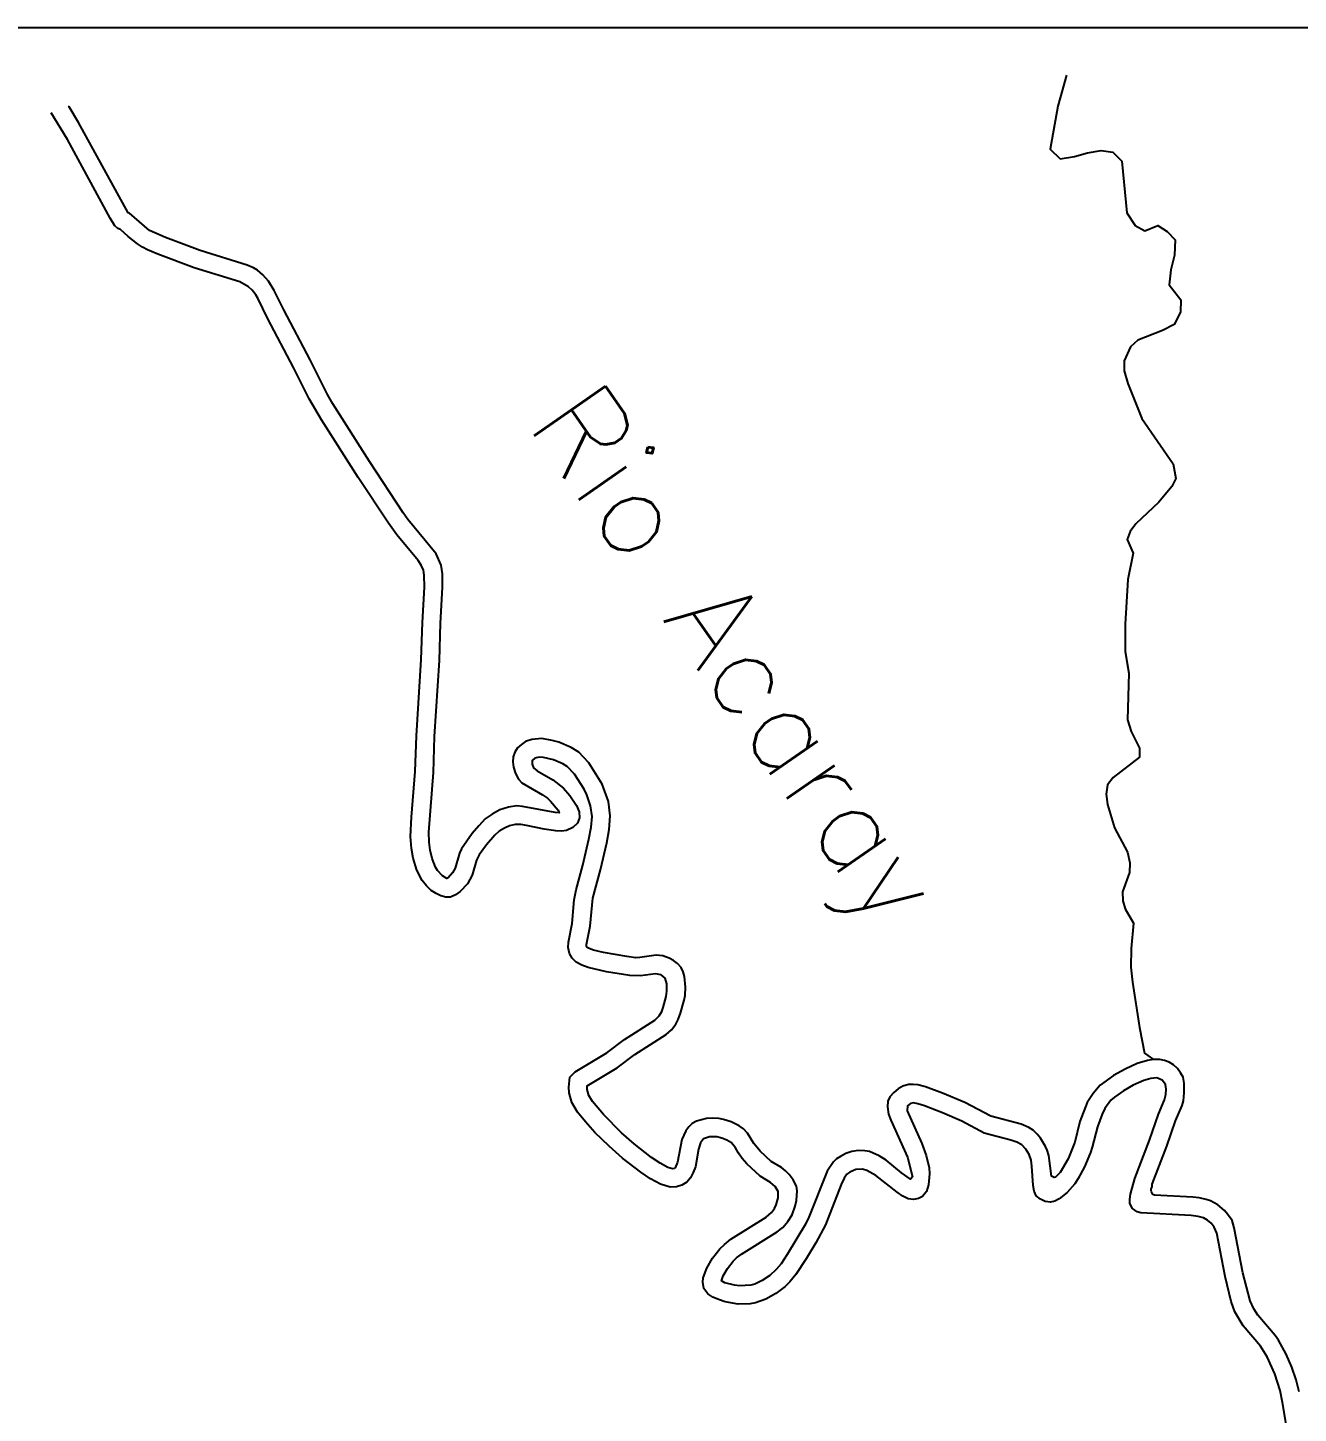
# Model space of a CAD drawing. Header units: inches. Extents: x 653559 to 669309, y 7245317 to 7256454.
# Drawn here: x 662489 to 663954, y 7254856 to 7256454 of the extents above; entities that cross this region are included whole.
import ezdxf
from ezdxf.enums import TextEntityAlignment as Align

# ---------------------------------------------------------------- set-up
doc = ezdxf.new("R2010")
doc.units = ezdxf.units.IN
doc.header["$MEASUREMENT"] = 0
for name, color, linetype in [('Cauce', 5, 'Continuous'), ('Recuadro A3', 7, 'Continuous'), ('TXT_HDR', 160, 'Continuous')]:
    doc.layers.add(name, color=color, linetype=linetype)
doc.styles.add('ROMANS', font='romans.shx', dxfattribs={"height": 150})

msp = doc.modelspace()

# ---------------------------------------------------------------- linework, layer by layer
at = {"layer": 'Cauce', "color": 160}
for points in [[(663687.1, 7256399.3, 0), (663676.9, 7256363.5, 0), (663667.9, 7256313.9, 0), (663679.6, 7256303, 0), (663696.2, 7256305.4, 0), (663711.1, 7256309.7, 0), (663726.8, 7256312.3, 0), (663740.4, 7256310.4, 0), (663750.8, 7256300.3, 0), (663756.5, 7256240.4, 0), (663766.2, 7256226, 0), (663777.1, 7256219.8, 0), (663792.2, 7256225.8, 0), (663803.1, 7256219.2, 0), (663812.1, 7256209.6, 0), (663811.4, 7256191.7, 0), (663807.4, 7256174.7, 0), (663805.2, 7256157.6, 0), (663818.7, 7256140.1, 0), (663818.4, 7256126, 0), (663811.1, 7256111.8, 0), (663797.8, 7256105.1, 0), (663769.2, 7256093.8, 0), (663760.6, 7256086.1, 0), (663753.3, 7256070, 0), (663753.3, 7256058.3, 0), (663757.7, 7256044, 0), (663773.7, 7256003.6, 0), (663810, 7255951.3, 0), (663813.2, 7255934.2, 0), (663808.5, 7255925.2, 0), (663793.4, 7255907, 0), (663766.9, 7255881.9, 0), (663760.4, 7255873, 0), (663757, 7255864.1, 0), (663763.8, 7255848.2, 0), (663757.7, 7255817.9, 0), (663754.4, 7255766.5, 0), (663754.6, 7255734.7, 0), (663758.7, 7255709.7, 0), (663757.2, 7255655.9, 0), (663761.4, 7255642.5, 0), (663771.3, 7255623.2, 0), (663771.2, 7255613.1, 0), (663740.8, 7255589.7, 0), (663734.1, 7255581.1, 0), (663732.5, 7255570.4, 0), (663734.4, 7255558.2, 0), (663742.2, 7255531.6, 0), (663757.2, 7255503.5, 0), (663759.8, 7255491.3, 0), (663759.4, 7255479.9, 0), (663751.4, 7255457.7, 0), (663751.8, 7255447.4, 0), (663754.5, 7255437.9, 0), (663764.2, 7255421.6, 0), (663761.7, 7255392.4, 0), (663761.2, 7255370.7, 0), (663763.2, 7255353.7, 0), (663771.1, 7255301.3, 0), (663776.9, 7255271.6, 0), (663787.2, 7255264.5, 0)], [(663955.2, 7254881.2, 0), (663951.7, 7254895, 0), (663946.9, 7254909.6, 0), (663940.2, 7254924.5, 0), (663931.4, 7254940.9, 0), (663927.8, 7254946, 0), (663907.8, 7254969.6, 0), (663903, 7254976.7, 0), (663898.7, 7254986, 0), (663890.3, 7255018.5, 0), (663880.5, 7255070.4, 0), (663877.9, 7255078.6, 0), (663872.7, 7255086.2, 0), (663869.3, 7255090.4, 0), (663861.3, 7255096.8, 0), (663852.9, 7255101.4, 0), (663848.2, 7255103, 0), (663840, 7255104.8, 0), (663832.6, 7255105.5, 0), (663788.3, 7255107.9, 0), (663786.6, 7255108.9, 0), (663785.6, 7255110.2, 0), (663784.9, 7255111.8, 0), (663784.6, 7255113.5, 0), (663784.6, 7255114.8, 0), (663785.6, 7255118.1, 0), (663785.8, 7255120.5, 0), (663802.5, 7255164.3, 0), (663812.6, 7255193.6, 0), (663820.3, 7255211.3, 0), (663821.7, 7255216.9, 0), (663822.8, 7255225.9, 0), (663822.8, 7255237.1, 0), (663821.4, 7255244, 0), (663818.5, 7255249, 0), (663814.8, 7255253.9, 0), (663810.3, 7255258.1, 0), (663805.3, 7255261.1, 0), (663800, 7255263.2, 0), (663794.6, 7255264.4, 0), (663787.2, 7255264.5, 0), (663780.2, 7255263.4, 0), (663768.4, 7255259.7, 0), (663754.5, 7255253.3, 0), (663741.3, 7255246, 0), (663725.7, 7255234.7, 0), (663717.7, 7255225.3, 0), (663710.7, 7255214.6, 0), (663702.4, 7255192.9, 0), (663696.5, 7255169.1, 0), (663688.8, 7255149.8, 0), (663679.7, 7255134.1, 0), (663674.4, 7255128.7, 0), (663672.7, 7255128.4, 0), (663669.6, 7255129.7, 0), (663666.7, 7255153.5, 0), (663664.8, 7255159.7, 0), (663662.6, 7255164.1, 0), (663657, 7255173.5, 0), (663653.1, 7255178.3, 0), (663648.5, 7255182.7, 0), (663643.3, 7255185.9, 0), (663634.5, 7255189.8, 0), (663599.6, 7255199.1, 0), (663569.5, 7255214.8, 0), (663544, 7255225.4, 0), (663524.4, 7255232.8, 0), (663515.4, 7255235.1, 0), (663510.2, 7255235.6, 0), (663504.5, 7255235.4, 0), (663498.1, 7255233.5, 0), (663492.7, 7255230.5, 0), (663487.6, 7255226.5, 0), (663483.3, 7255221.5, 0), (663480.9, 7255216.4, 0), (663480.3, 7255209.9, 0), (663481.6, 7255201.4, 0), (663484.3, 7255194.6, 0), (663503.6, 7255151.8, 0), (663509.2, 7255129.2, 0), (663507, 7255126.2, 0), (663496.7, 7255133.7, 0), (663478.8, 7255148.2, 0), (663470.8, 7255153.3, 0), (663459.7, 7255158.1, 0), (663454.4, 7255159.1, 0), (663447, 7255159.3, 0), (663439.3, 7255158.4, 0), (663432.2, 7255155.9, 0), (663426.1, 7255152.7, 0), (663421.7, 7255149.8, 0), (663418.3, 7255146.5, 0), (663410.8, 7255135.7, 0), (663389.7, 7255082.5, 0), (663385.8, 7255074.4, 0), (663364.8, 7255039.4, 0), (663357.8, 7255028.9, 0), (663352.2, 7255022.2, 0), (663344.7, 7255015.5, 0), (663335.7, 7255009.4, 0), (663327.4, 7255005.3, 0), (663322.9, 7255004.1, 0), (663309.8, 7255003.5, 0), (663303.8, 7255004.2, 0), (663292.7, 7255007, 0), (663288.9, 7255009.1, 0), (663291, 7255014.9, 0), (663295.9, 7255023.3, 0), (663302.6, 7255031.8, 0), (663306.4, 7255035.5, 0), (663312, 7255040, 0), (663353.2, 7255065.8, 0), (663359.7, 7255070.7, 0), (663365.6, 7255077.6, 0), (663370.3, 7255085.4, 0), (663373.9, 7255095.2, 0), (663375.5, 7255101.8, 0), (663376.1, 7255112.8, 0), (663375.3, 7255118.3, 0), (663371.8, 7255125.5, 0), (663367.2, 7255131.6, 0), (663362.9, 7255136, 0), (663358.2, 7255139.7, 0), (663346.3, 7255146.9, 0), (663333.4, 7255158.8, 0), (663326.4, 7255167.6, 0), (663318.9, 7255179.5, 0), (663314.5, 7255184.6, 0), (663309.5, 7255187.9, 0), (663300.1, 7255192.4, 0), (663291.2, 7255195.3, 0), (663285.8, 7255196.3, 0), (663279, 7255196.8, 0), (663271.5, 7255196.2, 0), (663260.3, 7255193.2, 0), (663255.2, 7255190.6, 0), (663251.2, 7255186.7, 0), (663248, 7255182.3, 0), (663243.4, 7255172.2, 0), (663238.4, 7255146, 0), (663235.6, 7255139.6, 0), (663235.1, 7255139, 0), (663234.8, 7255138.8, 0), (663232.4, 7255138.3, 0), (663226.9, 7255140, 0), (663218.2, 7255144.7, 0), (663208.4, 7255151.3, 0), (663188.3, 7255167, 0), (663173.6, 7255179.7, 0), (663152.7, 7255200.8, 0), (663140.3, 7255215.8, 0), (663136, 7255223, 0), (663134.1, 7255229.8, 0), (663133.9, 7255231.9, 0), (663134.2, 7255234.1, 0), (663168.5, 7255254.6, 0), (663189.1, 7255270.2, 0), (663225.2, 7255293.3, 0), (663231.3, 7255298.4, 0), (663236.3, 7255305.1, 0), (663239, 7255310.3, 0), (663241.5, 7255317.6, 0), (663246, 7255332.8, 0), (663247, 7255338, 0), (663247.5, 7255347.8, 0), (663246.2, 7255360, 0), (663244.7, 7255365.4, 0), (663242.4, 7255370.6, 0), (663238.4, 7255374.9, 0), (663233.7, 7255378.5, 0), (663228.6, 7255381.3, 0), (663221.4, 7255383.8, 0), (663213.6, 7255384.6, 0), (663194.6, 7255381.8, 0), (663190.3, 7255381.6, 0), (663179.6, 7255383, 0), (663152.9, 7255387.6, 0), (663141.2, 7255390.6, 0), (663136.3, 7255392.4, 0), (663134, 7255393.6, 0), (663133.7, 7255393.9, 0), (663133.5, 7255394.4, 0), (663133.3, 7255395.2, 0), (663133.4, 7255397.1, 0), (663137.4, 7255418.2, 0), (663140.7, 7255450.4, 0), (663149.5, 7255483.1, 0), (663156.7, 7255514.3, 0), (663159.5, 7255529.7, 0), (663160.7, 7255545.2, 0), (663158.6, 7255561.7, 0), (663151.5, 7255581.8, 0), (663135.8, 7255606.5, 0), (663124.3, 7255618.6, 0), (663115.6, 7255624.1, 0), (663101.5, 7255630.1, 0), (663093.8, 7255632.2, 0), (663081.6, 7255634.3, 0), (663070.1, 7255633.4, 0), (663063, 7255631, 0), (663058.2, 7255627.7, 0), (663053.8, 7255623.6, 0), (663050.4, 7255618.8, 0), (663048.8, 7255613.2, 0), (663048.4, 7255607.4, 0), (663049, 7255601.6, 0), (663051.2, 7255594, 0), (663054.8, 7255587.5, 0), (663058.8, 7255583.4, 0), (663082.6, 7255569.4, 0), (663088.1, 7255565.5, 0), (663091.9, 7255562.1, 0), (663100.6, 7255551.9, 0), (663101.8, 7255548.9, 0), (663097.1, 7255549.1, 0), (663059.3, 7255556.2, 0), (663052.8, 7255556.8, 0), (663043.2, 7255555.4, 0), (663033.2, 7255552.1, 0), (663024.3, 7255547.4, 0), (663016.4, 7255541.7, 0), (663008.9, 7255533.9, 0), (663001.4, 7255525, 0), (662988.9, 7255507.1, 0), (662986.6, 7255502.3, 0), (662981.9, 7255485, 0), (662978.8, 7255479.6, 0), (662973.5, 7255474, 0), (662972.1, 7255473, 0), (662967.1, 7255476, 0), (662961.3, 7255482.2, 0), (662959.1, 7255486, 0), (662955.3, 7255496, 0), (662952.8, 7255505.8, 0), (662951.7, 7255515.1, 0), (662951.5, 7255526.4, 0), (662956.6, 7255595.1, 0), (662958.1, 7255636.6, 0), (662963.7, 7255724.4, 0), (662964.9, 7255767.3, 0), (662967.3, 7255808.4, 0), (662967, 7255824.3, 0), (662965.6, 7255834.5, 0), (662959.7, 7255847.4, 0), (662927, 7255887.1, 0), (662921.9, 7255894.6, 0), (662883.1, 7255953.7, 0), (662840.7, 7256020.5, 0), (662834.5, 7256031.3, 0), (662814.5, 7256071.1, 0), (662784.2, 7256128.6, 0), (662773.1, 7256151.1, 0), (662766.4, 7256161.8, 0), (662759.9, 7256169, 0), (662753.6, 7256174.6, 0), (662749.3, 7256177.2, 0), (662741.8, 7256180.4, 0), (662687.6, 7256197.2, 0), (662647.8, 7256212.2, 0), (662629, 7256220.3, 0), (662606.2, 7256240.2, 0), (662604.6, 7256240.7, 0), (662547.4, 7256344.7, 0), (662536.4, 7256362.7, 0), (662535.8, 7256363.6, 0)]]:
    msp.add_polyline3d(points, dxfattribs=at)
at = {"layer": 'Cauce', "color": 160, "transparency": 33554613}
msp.add_polyline3d([(663941.5, 7254836.9, 0), (663936.1, 7254868.9, 0), (663933.2, 7254882.9, 0), (663927.2, 7254902, 0), (663918.2, 7254921.4, 0), (663910.7, 7254933.7, 0), (663890.6, 7254957.3, 0), (663881.2, 7254973.3, 0), (663876.9, 7254985.5, 0), (663869.8, 7255014, 0), (663860.3, 7255064.2, 0), (663857.4, 7255070.9, 0), (663853.9, 7255075.8, 0), (663849.6, 7255079.3, 0), (663845, 7255081.8, 0), (663838.9, 7255083.5, 0), (663830.7, 7255084.6, 0), (663772.7, 7255087.6, 0), (663768.3, 7255088.7, 0), (663762.9, 7255092.7, 0), (663760.1, 7255098.5, 0), (663759.9, 7255103.5, 0), (663760.7, 7255109.2, 0), (663765.9, 7255127.2, 0), (663782.7, 7255171.5, 0), (663793, 7255201.3, 0), (663800.1, 7255217.7, 0), (663801.4, 7255224.1, 0), (663801.8, 7255230.3, 0), (663801.2, 7255235.7, 0), (663797.3, 7255240.7, 0), (663791.3, 7255243.1, 0), (663784.1, 7255242.6, 0), (663776, 7255240, 0), (663764, 7255234.6, 0), (663752.5, 7255228.1, 0), (663742.4, 7255221.1, 0), (663738.2, 7255217.3, 0), (663731.2, 7255207.9, 0), (663728, 7255201.4, 0), (663722.6, 7255186.7, 0), (663716.7, 7255163.1, 0), (663714.7, 7255157.3, 0), (663707.7, 7255140.7, 0), (663700.4, 7255127.2, 0), (663696.4, 7255121.2, 0), (663687.6, 7255111.2, 0), (663678.3, 7255103.7, 0), (663673.5, 7255101.1, 0), (663668.5, 7255099.9, 0), (663662.5, 7255100.8, 0), (663656.8, 7255103.2, 0), (663651.9, 7255107.1, 0), (663649.6, 7255112.7, 0), (663648.3, 7255119.2, 0), (663647.1, 7255141.2, 0), (663646.2, 7255148.3, 0), (663643.7, 7255154.9, 0), (663640.1, 7255160.8, 0), (663635.5, 7255165.8, 0), (663629.5, 7255169, 0), (663622.7, 7255171.4, 0), (663591.9, 7255179.4, 0), (663566.3, 7255193.1, 0), (663544, 7255202.8, 0), (663523, 7255211, 0), (663515.5, 7255213.4, 0), (663510.3, 7255214.3, 0), (663507.1, 7255213.7, 0), (663503.5, 7255210.8, 0), (663503, 7255205.1, 0), (663520, 7255167.6, 0), (663524.9, 7255153.8, 0), (663528.4, 7255139.5, 0), (663528.8, 7255132.5, 0), (663527.6, 7255120, 0), (663525.3, 7255112.2, 0), (663521, 7255106.5, 0), (663516.2, 7255104.1, 0), (663510.6, 7255103.1, 0), (663504.4, 7255103.6, 0), (663498.1, 7255106.8, 0), (663491.6, 7255111.3, 0), (663467, 7255130.7, 0), (663456.7, 7255136.5, 0), (663451.8, 7255137.9, 0), (663444.1, 7255137.6, 0), (663437, 7255134.5, 0), (663433.7, 7255132, 0), (663430.6, 7255127.4, 0), (663427, 7255120.1, 0), (663408.8, 7255073.6, 0), (663397.7, 7255053, 0), (663386.5, 7255034.4, 0), (663374.8, 7255016.4, 0), (663367.7, 7255007.9, 0), (663362.5, 7255002.8, 0), (663351.6, 7254994.6, 0), (663340.3, 7254988, 0), (663328.3, 7254983.7, 0), (663322, 7254982.6, 0), (663308.1, 7254982.4, 0), (663293.1, 7254985.1, 0), (663285.6, 7254987.5, 0), (663278.9, 7254990.5, 0), (663273.2, 7254994.1, 0), (663268.7, 7255000.3, 0), (663267.3, 7255007.5, 0), (663267.8, 7255012.7, 0), (663271.9, 7255023.9, 0), (663278.5, 7255035.2, 0), (663287, 7255045.9, 0), (663292.4, 7255051.2, 0), (663299.8, 7255057.2, 0), (663340.6, 7255082.7, 0), (663346.6, 7255088, 0), (663350.2, 7255092.6, 0), (663352, 7255096.8, 0), (663354.5, 7255104.8, 0), (663354.4, 7255112.3, 0), (663350.9, 7255118, 0), (663345.6, 7255122.7, 0), (663333.6, 7255130, 0), (663318.2, 7255144.2, 0), (663313, 7255150.4, 0), (663308.7, 7255156.2, 0), (663305.1, 7255162.6, 0), (663300.5, 7255168.4, 0), (663295.3, 7255171.5, 0), (663289.4, 7255173.8, 0), (663283.4, 7255175.3, 0), (663275, 7255175.2, 0), (663268.2, 7255172.9, 0), (663264.6, 7255168.1, 0), (663262.5, 7255161.1, 0), (663258.8, 7255140.6, 0), (663256.4, 7255133.9, 0), (663253.2, 7255127.9, 0), (663249.1, 7255122.9, 0), (663243.4, 7255119.4, 0), (663236.9, 7255117.5, 0), (663229.8, 7255117.1, 0), (663218.7, 7255120.6, 0), (663207.2, 7255126.7, 0), (663196.1, 7255134.3, 0), (663174.9, 7255150.7, 0), (663159.3, 7255164.3, 0), (663143, 7255180.3, 0), (663132.2, 7255192.4, 0), (663123, 7255203.8, 0), (663116.5, 7255214.7, 0), (663113.3, 7255226.1, 0), (663112.8, 7255232.3, 0), (663114.2, 7255243.9, 0), (663120.1, 7255250.1, 0), (663156.7, 7255272.1, 0), (663177.1, 7255287.4, 0), (663211.9, 7255309.8, 0), (663217, 7255314.9, 0), (663220.1, 7255319.7, 0), (663221.8, 7255324.4, 0), (663225.3, 7255337, 0), (663226.1, 7255343.2, 0), (663226.1, 7255351.6, 0), (663224.1, 7255358.2, 0), (663219.5, 7255361.8, 0), (663212.9, 7255363.3, 0), (663195.5, 7255360.7, 0), (663183.1, 7255361.4, 0), (663156.3, 7255365.3, 0), (663135.1, 7255370.5, 0), (663127.7, 7255373.2, 0), (663121.3, 7255376.6, 0), (663116.8, 7255381.2, 0), (663113.7, 7255386.7, 0), (663112.1, 7255393.4, 0), (663112.5, 7255399.8, 0), (663116.6, 7255421.2, 0), (663119.2, 7255448.6, 0), (663121.5, 7255460.1, 0), (663129.1, 7255488.3, 0), (663136.1, 7255518.6, 0), (663138.6, 7255532.3, 0), (663139.6, 7255544.6, 0), (663138, 7255556.9, 0), (663133.7, 7255569.6, 0), (663130.6, 7255576, 0), (663119.3, 7255593.4, 0), (663110.9, 7255602.2, 0), (663105.8, 7255605.4, 0), (663095, 7255610, 0), (663083.5, 7255612.7, 0), (663078.5, 7255613.1, 0), (663073.5, 7255611.9, 0), (663070.7, 7255609.2, 0), (663070.4, 7255605, 0), (663072.2, 7255600.5, 0), (663076.3, 7255597.2, 0), (663094.4, 7255586.9, 0), (663106.6, 7255577.2, 0), (663113.9, 7255568.6, 0), (663121.8, 7255557.1, 0), (663124.8, 7255550.1, 0), (663125.1, 7255543.2, 0), (663122.8, 7255536.9, 0), (663117.6, 7255531.8, 0), (663110.2, 7255528.4, 0), (663104.4, 7255527.8, 0), (663098, 7255528.1, 0), (663084.5, 7255530, 0), (663064, 7255534.2, 0), (663057.4, 7255535.2, 0), (663050.9, 7255535.4, 0), (663044.6, 7255533.9, 0), (663038.5, 7255531.2, 0), (663032.7, 7255527.7, 0), (663027.4, 7255523, 0), (663018, 7255512, 0), (663009.6, 7255500.2, 0), (663006.2, 7255494.2, 0), (663001.5, 7255477, 0), (662995.9, 7255467.1, 0), (662987.4, 7255458, 0), (662982, 7255454.2, 0), (662976.4, 7255451.7, 0), (662970.9, 7255451.5, 0), (662965.4, 7255452.9, 0), (662959.8, 7255455.6, 0), (662954.1, 7255459.4, 0), (662948.6, 7255464.5, 0), (662943.6, 7255470.7, 0), (662937.6, 7255482.5, 0), (662933.3, 7255496.6, 0), (662931.3, 7255507.6, 0), (662930.4, 7255521.4, 0), (662931.3, 7255543.8, 0), (662935.6, 7255596.3, 0), (662937.1, 7255637.6, 0), (662942.7, 7255725.4, 0), (662943.9, 7255768.2, 0), (662946.3, 7255808.9, 0), (662946, 7255822.7, 0), (662945.2, 7255828.7, 0), (662942.6, 7255834.5, 0), (662939, 7255839.8, 0), (662914.3, 7255869.5, 0), (662904.7, 7255882.6, 0), (662869.9, 7255935.4, 0), (662827.5, 7256001.9, 0), (662813.5, 7256026.2, 0), (662795.8, 7256061.5, 0), (662765.4, 7256119.1, 0), (662754.5, 7256141.3, 0), (662751.8, 7256146.1, 0), (662747.6, 7256151.4, 0), (662743.3, 7256155.4, 0), (662733.4, 7256161, 0), (662680.8, 7256177.3, 0), (662638.8, 7256193, 0), (662626.8, 7256198, 0), (662621, 7256201, 0), (662615.3, 7256204.9, 0), (662604.6, 7256213.3, 0), (662595.6, 7256221.5, 0), (662592.6, 7256222.4, 0), (662589.3, 7256225.6, 0), (662583.8, 7256234.3, 0), (662534.5, 7256325, 0), (662515.6, 7256355.9, 0)], dxfattribs=at)
at = {"layer": 'Recuadro A3', "linetype": 'Continuous'}
msp.add_lwpolyline([(653559.3, 7245316.5), (669309.3, 7245316.5), (669309.3, 7256454), (653559.3, 7256454)], close=True, dxfattribs=at)

# ---------------------------------------------------------------- texts
at = {"layer": 'TXT_HDR', "transparency": 33554613, "style": 'ROMANS'}
msp.add_text('Rio Acaray', height=100, rotation=304.8621, dxfattribs=at).set_placement((663297, 7255724.5), align=Align.MIDDLE)

doc.saveas('drawing.dxf')
